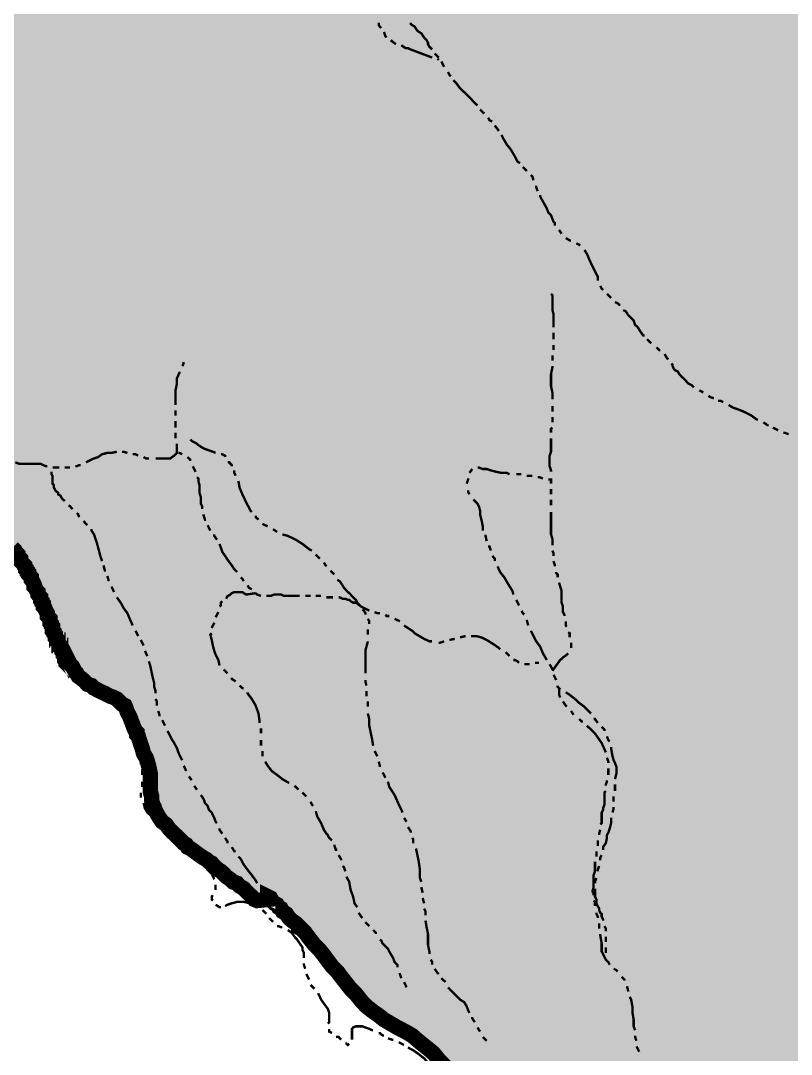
# Model space of a CAD drawing. Header units: millimetres. Extents: x 10 to 1080, y 12 to 847.
# Drawn here: x 577.5 to 626.3, y 143 to 208.5 of the extents above; entities that cross this region are included whole.
import ezdxf

# ---------------------------------------------------------------- set-up
doc = ezdxf.new("R2010")
doc.units = ezdxf.units.MM

msp = doc.modelspace()

# ---------------------------------------------------------------- hatches: boundary and pattern name
at = {"layer": 'H', "linetype": 'CONTINUOUS'}
msp.add_hatch(color=256, dxfattribs=at).paths.add_polyline_path([(802.375, 724.076), (804.333, 708.572), (819.82, 705.362), (834.637, 704.674), (846.243, 705.362), (859.861, 713.74), (871.467, 723.388), (876.635, 727.287), (891.452, 733.125), (894.662, 722.806), (899.231, 711.2), (902.458, 678.268), (906.939, 654.985), (912.777, 635.6), (903.041, 631.79), (870.797, 623.394), (843.703, 613.075), (834.037, 605.614), (852.17, 570.142), (848.607, 566.244), (849.207, 566.244), (834.637, 551.692), (840.475, 538.815), (802.711, 488.438), (802.217, 489.126), (800.435, 493.007), (798.83, 497.082), (795.355, 502.25), (792.215, 505.213), (789.005, 508.088), (786.289, 511.722), (784.437, 515.532), (783.078, 519.677), (782.391, 521.723), (780.874, 525.78), (778.334, 530.348), (775.794, 533.735), (773.007, 536.875), (769.955, 539.75), (766.727, 542.378), (763.27, 544.83), (759.707, 547.123), (755.985, 549.24), (754.115, 550.333), (752.263, 551.356), (750.305, 552.45), (748.365, 553.473), (746.407, 554.478), (744.467, 555.502), (742.615, 556.507), (740.657, 557.618), (739.652, 558.13), (732.525, 556.436), (732.79, 544.583), (726.264, 530.86), (723.142, 524.334), (722.207, 519.765), (722.877, 514.015), (725.593, 511.052), (734.219, 509.182), (736.177, 508.935), (733.302, 494.965), (732.278, 489.126), (728.98, 480.236), (737.605, 465.243), (747.518, 446.193), (733.548, 450.338), (730.409, 438.062), (720.76, 407.158), (717.885, 398.268), (714.745, 388.108), (713.475, 387.174), (712.047, 376.096), (715.945, 344.77), (716.615, 324.026), (716.439, 318.682), (723.388, 318.435), (731.608, 319.705), (737.358, 321.557), (743.373, 323.25), (749.635, 324.273), (754.962, 326.39), (761.488, 331.47), (750.641, 308.786), (742.95, 291.677), (741.257, 289.313), (754.715, 277.195), (760.801, 272.292), (760.73, 272.115), (769.444, 264.583), (777.487, 249.678), (794.597, 237.155), (804.333, 230.293), (811.777, 224.032), (798.054, 219.957), (781.473, 215.988), (770.043, 212.602), (757.502, 208.033), (746.072, 201.172), (734.06, 195.404), (725.082, 194.91), (725.258, 194.134), (725.593, 192.105), (725.752, 188.048), (725.17, 184.062), (724.905, 183.392), (714.587, 181.698), (699.17, 173.743), (696.295, 178.312), (682.078, 173.143), (680.879, 176.53), (652.868, 161.713), (660.647, 138.007), (660.4, 137.83), (656.749, 135.467), (653.203, 133.103), (649.552, 130.722), (645.918, 128.358), (642.285, 125.977), (638.634, 123.702), (635, 121.32), (631.349, 118.957), (627.803, 116.664), (624.152, 114.3), (620.942, 115.394), (619.584, 117.51), (618.402, 119.556), (617.22, 121.744), (616.038, 123.702), (614.68, 125.977), (613.569, 128.27), (612.299, 130.475), (610.958, 132.415), (609.424, 134.197), (608.154, 136.066), (606.795, 138.254), (605.367, 140.035), (603.673, 143.087), (601.892, 144.445), (599.863, 145.715), (598.17, 147.496), (596.724, 149.26), (595.118, 151.042), (593.513, 152.647), (591.22, 153.846), (589.439, 155.187), (587.675, 156.545), (586.052, 158.415), (585.717, 160.778), (585.047, 162.895), (584.112, 165.1), (582.172, 166.194), (580.549, 167.887), (579.543, 169.845), (578.785, 171.962), (577.762, 173.902), (576.668, 175.772), (575.398, 177.553), (573.775, 178.982), (571.659, 182.457), (568.784, 186.778), (566.932, 189.988), (565.82, 194.486), (564.462, 203.87), (563.704, 208.527), (563.88, 211.332), (563.704, 215.477), (563.457, 217.77), (563.28, 220.133), (563.368, 222.426), (563.28, 224.614), (562.857, 227.418), (561.675, 229.694), (560.828, 232.586), (561.428, 234.774), (561.852, 237.825), (561.922, 240.206), (561.587, 242.658), (561.763, 245.286), (562.01, 247.65), (561.852, 250.278), (561.164, 254.423), (561.922, 257.052), (562.522, 259.256), (562.275, 261.532), (561.499, 263.56), (560.405, 265.518), (559.805, 267.882), (559.223, 270.175), (557.953, 273.297), (556.26, 274.92), (554.814, 277.53), (554.39, 280), (553.72, 282.363), (552.962, 284.656), (551.85, 286.508), (550.668, 288.713), (549.222, 291.165), (547.194, 292.947), (545.412, 294.552), (543.56, 296.422), (543.719, 298.697), (542.537, 300.655), (540.42, 302.348), (538.057, 304.976), (535.34, 306.405), (532.553, 307.763), (530.26, 309.545), (528.232, 310.903), (526.874, 312.755), (526.45, 314.872), (524.51, 315.807), (522.305, 316.054), (518.248, 316.565), (515.779, 316.9), (513.592, 317.324), (511.387, 317.923), (508.935, 318.17), (507.153, 316.988), (506.465, 314.96), (505.037, 313.267), (503.255, 311.997), (501.897, 310.303), (500.292, 308.698), (498.422, 307.587), (496.658, 306.07), (495.212, 304.377), (494.453, 302.348), (493.942, 299.896), (493.607, 297.603), (493.942, 295.24), (494.453, 293.123), (495.212, 290.83), (495.723, 288.625), (494.03, 286.508), (493.342, 284.304), (491.649, 281.693), (489.462, 280.846), (485.14, 280.423), (481.577, 280.582), (479.637, 281.852), (478.102, 283.457), (476.673, 285.08), (475.068, 286.773), (472.863, 287.267), (470.658, 286.685), (468.965, 285.238), (467.184, 283.88), (465.067, 282.875), (463.462, 281.34), (464.732, 279.488), (466.602, 278.306), (468.63, 277.372), (469.724, 275.502), (468.877, 273.385), (467.095, 272.027), (463.973, 269.663), (462.104, 268.058), (460.075, 266.876), (457.958, 266.1), (455.665, 265.606), (452.702, 266.277), (450.674, 267.212), (448.469, 267.635), (444.835, 268.482), (442.718, 268.993), (440.514, 268.393), (436.792, 268.217), (434.763, 268.905), (432.805, 269.998), (431.465, 271.78), (432.647, 273.72), (433.405, 275.925), (433.317, 278.218), (432.805, 280.335), (432.894, 282.963), (431.959, 285.327), (428.925, 284.568), (426.72, 283.88), (424.603, 283.457), (421.375, 283.968), (419.188, 284.392), (417.072, 284.903), (415.025, 285.926), (412.838, 286.685), (410.792, 287.62), (409.698, 289.56), (409.875, 291.765), (410.298, 293.97), (410.298, 296.157), (409.61, 298.203), (408.252, 300.143), (406.4, 301.66), (404.53, 303.107), (402.837, 304.712), (400.897, 305.823), (399.715, 307.675), (400.297, 309.792), (399.962, 311.997), (397.845, 313.355), (395.905, 314.537), (394.547, 316.318), (393.1, 318.1), (391.672, 319.793), (390.225, 321.398), (388.108, 322.668), (386.592, 324.185), (385.057, 325.878), (383.452, 327.325), (381.582, 328.595), (379.465, 329.265), (378.125, 331.047), (378.037, 333.252), (377.349, 335.368), (375.92, 336.973), (374.05, 338.332), (372.11, 339.425), (370.152, 340.536), (368.035, 341.383), (365.919, 341.965), (363.555, 341.63), (361.615, 340.607), (359.745, 338.914), (357.875, 337.82), (355.935, 336.797), (353.818, 335.703), (351.878, 334.522), (350.255, 332.652), (348.915, 330.8), (347.98, 328.754), (347.133, 326.637), (345.599, 325.032), (343.323, 324.785), (340.184, 324.785), (337.732, 325.367), (335.615, 324.185), (334.522, 322.333), (334.433, 320.128), (334.098, 317.923), (332.899, 315.807), (331.805, 313.866), (330.958, 311.75), (330.712, 309.545), (330.288, 307.252), (329.935, 304.976), (329.688, 302.683), (329.018, 300.39), (328.083, 298.203), (327.325, 296.157), (327.06, 293.97), (328.665, 292.347), (329.935, 290.583), (328.665, 288.802), (326.39, 287.955), (323.25, 287.778), (321.045, 288.29), (319.864, 290.23), (318.682, 292.276), (316.812, 293.705), (314.025, 294.975), (311.732, 295.487), (309.615, 295.91), (307.763, 297.092), (306.405, 299.05), (305.47, 300.99), (304.712, 303.107), (303.689, 305.135), (301.995, 306.405), (300.302, 307.852), (298.962, 309.545), (297.268, 307.94), (296.422, 305.894), (293.282, 304.2), (291.5, 305.558), (289.648, 306.828), (287.69, 307.852), (287.267, 309.968), (287.69, 312.173), (285.75, 313.09), (283.457, 313.602), (281.34, 314.202), (279.224, 315.295), (278.642, 317.5), (277.954, 319.617), (276.013, 321.222), (274.144, 319.793), (272.874, 317.923), (269.998, 319.193), (268.217, 320.64), (266.435, 321.98), (263.984, 324.45), (262.202, 325.72), (260.862, 327.484), (261.108, 329.688), (261.867, 331.893), (262.714, 334.01), (262.467, 337.644), (261.532, 339.602), (260.597, 341.718), (258.992, 343.323), (255.94, 345.352), (253.065, 346.71), (251.195, 347.892), (249.167, 348.827), (248.92, 351.032), (250.19, 352.884), (251.707, 354.842), (254.088, 354.93), (255.782, 356.358), (257.969, 356.623), (260.174, 357.117), (261.444, 359.234), (261.779, 361.527), (261.62, 363.732), (260.438, 365.584), (258.992, 367.277), (256.117, 367.63), (255.429, 369.746), (254.088, 371.44), (252.307, 372.957), (250.525, 374.227), (248.497, 374.826), (247.138, 376.767), (248.162, 378.707), (247.385, 381), (245.78, 382.517), (245.622, 384.81), (244.687, 386.75), (243.575, 388.796), (242.235, 390.56), (241.035, 392.43), (239.518, 394.212), (239.43, 396.416), (240.453, 398.533), (240.612, 401.144), (240.788, 403.86), (239.43, 405.888), (238.584, 408.005), (236.467, 409.452), (235.038, 411.304), (233.08, 412.838), (233.168, 415.202), (234.103, 417.318), (235.462, 419.276), (236.978, 421.04), (238.072, 422.998), (237.825, 425.274), (237.49, 427.902), (236.22, 429.683), (234.527, 431.377), (232.657, 433.246), (230.628, 434.587), (229.182, 436.28), (227.489, 437.815), (226.219, 439.667), (224.79, 441.537), (223.943, 443.742), (222.92, 445.77), (220.98, 447.216), (218.775, 448.557), (216.57, 449.827), (214.365, 450.25), (212.249, 450.427), (209.797, 450.515), (206.163, 450.427), (203.87, 451.026), (201.595, 450.338), (199.972, 448.31), (201.665, 446.705), (199.549, 444.588), (196.938, 445.347), (194.822, 445.435), (192.105, 444.923), (189.054, 445.012), (187.202, 443.406), (184.908, 442.472), (182.88, 441.113), (181.01, 439.596), (179.317, 438.15), (177.288, 437.056), (175.084, 436.457), (173.055, 435.522), (170.762, 434.675), (168.575, 434.852), (166.793, 436.545), (165.947, 438.82), (165.259, 440.937), (163.142, 442.048), (160.955, 442.56), (158.574, 442.383), (156.369, 441.713), (154.005, 440.778), (151.377, 440.267), (148.59, 440.267), (146.385, 439.843), (145.45, 437.727), (145.115, 435.522), (142.663, 436.122), (142.152, 438.326), (140.458, 439.932), (138.43, 441.113), (136.472, 442.207), (134.285, 442.807), (131.745, 442.048), (128.605, 441.537), (126.153, 441.872), (123.525, 441.784), (121.497, 442.983), (120.05, 444.588), (117.775, 445.012), (116.082, 446.528), (116.152, 448.822), (114.124, 450.938), (112.607, 453.214), (111.425, 454.995), (110.155, 456.777), (108.797, 458.47), (107.527, 460.252), (106.257, 461.945), (104.898, 463.726), (103.54, 465.42), (102.182, 467.113), (100.842, 468.806), (99.572, 470.57), (98.213, 472.264), (95.585, 475.738), (93.133, 479.213), (90.682, 482.776), (88.477, 486.41), (86.448, 490.132), (84.578, 494.03), (83.062, 498.016), (81.527, 502.92), (80.433, 507.065), (79.498, 511.298), (78.74, 515.532), (78.228, 519.853), (77.805, 524.175), (77.558, 528.496), (77.47, 532.8), (77.558, 534.917), (77.558, 537.122), (77.717, 539.238), (77.893, 541.443), (78.052, 543.56), (78.317, 545.765), (78.564, 547.882), (79.252, 552.115), (80.098, 556.348), (81.192, 560.582), (82.374, 564.727), (84.402, 570.054), (86.448, 573.793), (87.63, 575.645), (117.687, 575.645), (138.007, 572.435), (144.445, 544.23), (141.905, 543.225), (154.764, 537.88), (160.443, 536.028), (171.185, 535.693), (189.318, 535.34), (206.834, 533.912), (226.06, 527.897), (227.842, 532.888), (253.912, 548.552), (259.239, 550.333), (265.677, 550.668), (269.575, 552.115), (277.019, 556.772), (283.122, 559.223), (290.989, 559.982), (306.317, 558.553), (306.652, 558.288), (307.005, 558.624), (310.885, 558.888), (317.659, 563.122), (325.543, 568.113), (333.745, 573.528), (338.825, 576.827), (341.365, 576.756), (344.928, 576.068), (348.492, 574.71), (351.949, 572.858), (355.759, 569.718), (358.228, 566.173), (359.234, 564.303), (360.257, 562.363), (362.462, 558.8), (365.425, 555.925), (369.993, 554.32), (376.255, 554.478), (378.46, 554.902), (380.577, 555.325), (382.782, 555.748), (384.898, 556.013), (387.773, 556.436), (392.007, 557.107), (396.064, 558.042), (400.138, 559.135), (404.107, 560.405), (408.005, 561.852), (411.903, 563.457), (415.713, 565.238), (419.435, 567.09), (423.069, 569.048), (424.18, 569.63), (421.128, 576.333), (406.224, 573.952), (411.057, 595.383), (409.452, 607.06), (401.408, 603.85), (401.832, 611.893), (404.618, 612.74), (404.195, 626.022), (394.882, 630.432), (373.539, 618.737), (369.482, 635.67), (377.19, 651.845), (407.405, 673.276), (407.829, 671.23), (482.177, 704.003), (500.715, 623.323), (501.227, 623.57), (505.372, 625.863), (509.182, 627.892), (512.992, 630.008), (516.802, 632.037), (520.612, 634.065), (522.552, 635.088), (524.422, 636.094), (526.362, 637.117), (528.232, 638.14), (530.172, 639.233), (532.042, 640.256), (534.335, 641.438), (544.495, 629.585), (550.422, 631.613), (546.523, 639.568), (541.532, 645.336), (541.602, 645.407), (545.412, 647.453), (549.222, 649.57), (553.032, 651.598), (556.772, 653.627), (560.582, 655.743), (564.392, 657.772), (568.202, 659.888), (572.012, 661.917), (575.733, 664.034), (579.543, 666.15), (583.353, 668.196), (587.163, 670.313), (590.885, 672.342), (596.724, 674.458), (601.133, 674.458), (603.338, 674.458), (605.455, 674.37), (607.642, 674.194), (609.847, 674.123), (611.964, 674.035), (614.168, 673.858), (616.373, 673.7), (618.49, 673.612), (620.695, 673.435), (622.882, 673.347), (624.999, 673.276), (629.32, 673.188), (633.642, 673.276), (637.875, 673.523), (642.108, 673.947), (646.254, 674.617), (650.399, 675.728), (653.627, 676.734), (657.684, 678.18), (661.67, 679.873), (665.568, 681.743), (669.378, 683.772), (673.1, 685.976), (676.734, 688.252), (680.297, 690.704), (683.683, 693.42), (687.07, 696.136), (690.192, 699.1), (693.332, 702.063), (696.207, 705.273), (699.082, 708.572), (701.71, 711.958), (705.785, 710.53), (709.842, 708.995), (713.74, 707.214), (717.638, 705.362), (721.448, 703.333), (723.988, 701.798), (729.403, 707.302), (742.35, 719.578), (751.999, 718.908), (767.503, 733.725), (785.618, 751.84), (797.207, 740.234), (802.375, 724.076), (802.375, 724.076)])

# ---------------------------------------------------------------- linework, layer by layer
at = {"layer": 'P'}
for points, const_width in [([(600.357, 208.033), (600.198, 208.209), (600.198, 208.368)], 0.151), ([(603.585, 206.675), (603.409, 206.851), (603.321, 207.01), (603.321, 207.098), (603.232, 207.275), (603.074, 207.433), (602.897, 207.698), (602.65, 207.857), (602.474, 208.121), (602.227, 208.28), (602.227, 208.368)], 0.151), ([(600.692, 207.433), (600.622, 207.522), (600.534, 207.786)], 0.151), ([(601.292, 207.01), (601.045, 207.186), (600.957, 207.275)], 0.151), ([(603.585, 206.163), (602.227, 206.675), (602.051, 206.763), (601.892, 206.763), (601.627, 206.939), (601.627, 206.939)], 0.151), ([(604.008, 206.163), (603.92, 206.252), (603.832, 206.34), (603.744, 206.428)], 0.151), ([(604.008, 206.005), (603.92, 206.093)], 0.151), ([(604.344, 205.581), (604.255, 205.74), (604.167, 205.916)], 0.151), ([(604.767, 204.982), (604.679, 205.07), (604.591, 205.246)], 0.151), ([(606.46, 203.129), (606.284, 203.288), (606.037, 203.553), (605.702, 203.888), (605.349, 204.223), (605.102, 204.558), (604.926, 204.735)], 0.151), ([(606.884, 202.618), (606.619, 202.865)], 0.151), ([(607.395, 202.106), (607.219, 202.195), (607.131, 202.353)], 0.151), ([(607.818, 201.507), (607.554, 201.859)], 0.151), ([(609.159, 199.478), (609, 199.566), (608.824, 199.902), (608.577, 200.325), (608.312, 200.66), (608.065, 201.083), (607.977, 201.26)], 0.151), ([(609.582, 198.967), (609.512, 199.055), (609.335, 199.231)], 0.151), ([(610.006, 198.385), (609.935, 198.632), (609.847, 198.72)], 0.151), ([(610.27, 197.697), (610.182, 197.961), (610.182, 198.049)], 0.151), ([(611.364, 195.509), (611.364, 195.668), (611.276, 195.756), (611.117, 196.18), (610.941, 196.356), (610.852, 196.603), (610.429, 197.362), (610.429, 197.45)], 0.151), ([(611.787, 194.998), (611.628, 195.245)], 0.151), ([(612.387, 194.575), (612.299, 194.575), (612.052, 194.733), (612.052, 194.733)], 0.151), ([(612.969, 194.239), (612.898, 194.31), (612.722, 194.398)], 0.151), ([(614.08, 192.035), (614.08, 192.282), (613.904, 192.617), (613.569, 193.305), (613.392, 193.728), (613.234, 193.975)], 0.151), ([(611.117, 191.523), (611.117, 191.523)], 0.151), ([(611.117, 191.188), (611.205, 191.1), (611.205, 190.923), (611.205, 190.853), (611.205, 190.588), (611.205, 190.341), (611.205, 190.165), (611.276, 189.918), (611.276, 189.742), (611.276, 189.495), (611.276, 189.318), (611.276, 189.071), (611.276, 189.071)], 0.151), ([(614.415, 191.435), (614.327, 191.523), (614.239, 191.699)], 0.151), ([(614.927, 190.923), (614.662, 191.188)], 0.151), ([(615.509, 190.5), (615.438, 190.5), (615.35, 190.588), (615.174, 190.676)], 0.151), ([(617.044, 188.56), (616.955, 188.56), (616.779, 188.807), (616.62, 189.071), (616.444, 189.23), (616.356, 189.495), (616.197, 189.653), (616.021, 189.83), (615.862, 190.077), (615.685, 190.165)], 0.151), ([(611.276, 188.736), (611.276, 188.648), (611.276, 188.472), (611.276, 188.313)], 0.151), ([(611.276, 187.96), (611.276, 187.713), (611.276, 187.625)], 0.151), ([(617.467, 188.048), (617.291, 188.225), (617.202, 188.313)], 0.151), ([(611.205, 187.29), (611.205, 186.955)], 0.151), ([(618.049, 187.625), (617.978, 187.625), (617.802, 187.801)], 0.151), ([(618.561, 187.043), (618.472, 187.113), (618.314, 187.378)], 0.151), ([(587.834, 186.866), (587.834, 186.778), (587.745, 186.619)], 0.151), ([(611.205, 186.619), (611.205, 186.531), (611.117, 186.108), (611.117, 185.685), (611.117, 185.349), (611.205, 184.926), (611.205, 184.573), (611.205, 184.503)], 0.151), ([(620.166, 185.261), (620.095, 185.349), (620.007, 185.42), (619.831, 185.508), (619.742, 185.596), (619.584, 185.773), (619.407, 185.932), (619.248, 186.108), (619.16, 186.267), (618.984, 186.355), (618.896, 186.443), (618.825, 186.619), (618.825, 186.69), (618.737, 186.778)], 0.151), ([(587.569, 186.267), (587.569, 186.196), (587.41, 185.843), (587.41, 185.508), (587.322, 185.085), (587.322, 184.662), (587.322, 184.15), (587.322, 184.15)], 0.151), ([(620.765, 184.926), (620.677, 184.997), (620.518, 185.085)], 0.151), ([(621.436, 184.573), (621.189, 184.662), (621.101, 184.75)], 0.151), ([(611.205, 184.079), (611.205, 183.903), (611.205, 183.727)], 0.151), ([(622.035, 184.326), (621.859, 184.415), (621.7, 184.415)], 0.151), ([(624.24, 183.233), (624.152, 183.233), (623.817, 183.48), (623.482, 183.656), (623.129, 183.815), (622.635, 183.991), (622.371, 184.15)], 0.151), ([(587.322, 183.815), (587.322, 183.727), (587.322, 183.48)], 0.151), ([(611.205, 183.392), (611.205, 183.145), (611.205, 183.056)], 0.151), ([(587.322, 183.145), (587.322, 182.968), (587.322, 182.721)], 0.151), ([(611.205, 182.721), (611.117, 182.633), (611.117, 182.457), (611.117, 182.386)], 0.151), ([(624.911, 182.88), (624.822, 182.88), (624.575, 183.056)], 0.151), ([(625.51, 182.545), (625.175, 182.721)], 0.151), ([(587.322, 182.386), (587.322, 182.21), (587.322, 182.033)], 0.151), ([(611.117, 182.033), (611.117, 181.786), (611.117, 181.451), (611.117, 181.187), (611.029, 180.94), (611.029, 180.693), (611.029, 180.428), (611.029, 180.269), (611.117, 180.005), (611.117, 179.917)], 0.151), ([(626.181, 182.298), (625.934, 182.386), (625.845, 182.386)], 0.151), ([(587.41, 181.698), (587.41, 181.539), (587.41, 181.275), (587.41, 181.116), (587.234, 180.94), (586.987, 180.763), (586.564, 180.763), (586.14, 180.763), (586.052, 180.763)], 0.151), ([(589.862, 181.116), (589.686, 181.187), (589.439, 181.275), (589.192, 181.363), (589.015, 181.451), (588.768, 181.61), (588.68, 181.698), (588.504, 181.786), (588.345, 181.875), (588.257, 181.963)], 0.151), ([(583.6, 181.187), (583.265, 181.116), (583.001, 181.116), (582.665, 181.028), (582.418, 180.852), (582.154, 180.763), (581.995, 180.693), (581.819, 180.605), (581.642, 180.516)], 0.151), ([(584.271, 181.116), (584.024, 181.187), (583.935, 181.187)], 0.151), ([(584.958, 180.94), (584.782, 181.028), (584.606, 181.028)], 0.151), ([(585.629, 180.763), (585.452, 180.763), (585.294, 180.852)], 0.151), ([(587.745, 181.028), (587.569, 181.116), (587.498, 181.116)], 0.151), ([(588.257, 180.605), (588.257, 180.693), (588.169, 180.763), (588.081, 180.852)], 0.151), ([(590.462, 180.852), (590.462, 180.94), (590.285, 181.028), (590.197, 181.028)], 0.151), ([(579.191, 180.269), (579.102, 180.269), (578.944, 180.34), (578.767, 180.428), (578.679, 180.428), (578.52, 180.428), (578.432, 180.428), (578.185, 180.428), (578.009, 180.428), (577.674, 180.428), (577.409, 180.428), (577.162, 180.516), (577.162, 180.516)], 0.151), ([(579.949, 180.181), (579.79, 180.181), (579.526, 180.181)], 0.151), ([(580.637, 180.181), (580.372, 180.181), (580.302, 180.181)], 0.151), ([(581.307, 180.34), (581.219, 180.34), (581.06, 180.269), (580.972, 180.269)], 0.151), ([(588.592, 179.917), (588.504, 180.093), (588.416, 180.269), (588.416, 180.269)], 0.151), ([(590.885, 180.269), (590.885, 180.34), (590.709, 180.516), (590.709, 180.605)], 0.151), ([(606.125, 180.093), (605.949, 179.846), (605.949, 179.846)], 0.151), ([(608.489, 179.758), (608.312, 179.846), (607.977, 179.846), (607.642, 179.917), (607.307, 180.005), (607.042, 180.093), (606.795, 180.093), (606.548, 180.181), (606.46, 180.181)], 0.151), ([(580.302, 178.065), (580.125, 178.223), (580.037, 178.4), (579.878, 178.488), (579.878, 178.576), (579.702, 178.735), (579.614, 178.911), (579.614, 179.07), (579.526, 179.158), (579.526, 179.335), (579.526, 179.493), (579.526, 179.67), (579.455, 179.758), (579.455, 179.917), (579.455, 179.917)], 0.151), ([(589.015, 177.553), (589.015, 177.729), (588.927, 177.888), (588.927, 177.976), (588.927, 178.153), (588.927, 178.312), (588.839, 178.576), (588.839, 178.823), (588.839, 179.07), (588.768, 179.335), (588.768, 179.493), (588.68, 179.582)], 0.151), ([(591.132, 179.67), (591.044, 179.846), (591.044, 180.005)], 0.151), ([(605.861, 179.493), (605.861, 179.423), (605.772, 179.158), (605.772, 179.158)], 0.151), ([(609.247, 179.758), (608.912, 179.758)], 0.151), ([(609.935, 179.67), (609.847, 179.67), (609.582, 179.67)], 0.151), ([(610.605, 179.493), (610.358, 179.582), (610.27, 179.582)], 0.151), ([(611.117, 179.423), (610.941, 179.423)], 0.151), ([(611.117, 179.493), (611.117, 179.423), (611.117, 179.335), (611.117, 179.158)], 0.151), ([(592.155, 177.377), (592.067, 177.465), (591.802, 177.976), (591.555, 178.488), (591.379, 178.911), (591.308, 179.335), (591.308, 179.335)], 0.151), ([(605.861, 178.735), (605.861, 178.647), (605.949, 178.488)], 0.151), ([(611.117, 178.823), (611.117, 178.576), (611.117, 178.488)], 0.151), ([(606.196, 178.153), (606.284, 178.065), (606.372, 177.976), (606.46, 177.888), (606.548, 177.729), (606.619, 177.465), (606.619, 177.218), (606.707, 176.883), (606.795, 176.459), (606.795, 176.195)], 0.151), ([(611.117, 178.153), (611.117, 177.888), (611.117, 177.8)], 0.151), ([(580.796, 177.553), (580.637, 177.729), (580.549, 177.8)], 0.151), ([(581.219, 177.042), (581.148, 177.218), (581.06, 177.306)], 0.151), ([(581.731, 176.53), (581.572, 176.706), (581.484, 176.795)], 0.151), ([(589.262, 176.883), (589.192, 176.883), (589.104, 177.13), (589.104, 177.218)], 0.151), ([(592.578, 176.883), (592.402, 177.042), (592.402, 177.13)], 0.151), ([(611.117, 177.377), (611.117, 177.13), (611.117, 176.706), (611.117, 176.371), (611.117, 175.948), (611.205, 175.683), (611.205, 175.348), (611.205, 175.26)], 0.151), ([(582.665, 174.255), (582.577, 174.502), (582.489, 174.837), (582.418, 175.101), (582.33, 175.436), (582.242, 175.683), (582.154, 175.948), (581.995, 176.195), (581.995, 176.283)], 0.151), ([(589.527, 176.195), (589.439, 176.371), (589.351, 176.53)], 0.151), ([(593.161, 176.459), (592.825, 176.618), (592.825, 176.618)], 0.151), ([(593.76, 176.107), (593.496, 176.283)], 0.151), ([(604.432, 142.24), (604.008, 142.663), (603.656, 143.087), (603.232, 143.439), (602.809, 143.775), (602.315, 144.198), (601.892, 144.445), (601.38, 144.709), (600.957, 144.956), (600.534, 145.203), (600.198, 145.468), (599.846, 145.715), (599.422, 146.05), (599.087, 146.403), (598.752, 146.826), (598.417, 147.161), (598.152, 147.496), (597.817, 147.92), (597.57, 148.255), (597.235, 148.59), (596.971, 148.943), (596.724, 149.278), (596.459, 149.613), (596.124, 149.948), (595.789, 150.372), (595.542, 150.707), (595.277, 150.971), (595.118, 151.059), (595.118, 151.13), (595.03, 151.218), (594.942, 151.306), (594.695, 151.483), (594.519, 151.642), (594.342, 151.906), (594.095, 152.065), (594.007, 152.241), (593.848, 152.329), (593.76, 152.488), (593.584, 152.576), (593.496, 152.665), (593.425, 152.753), (593.337, 152.912), (593.161, 153), (593.161, 152.823), (592.49, 152.753), (592.314, 152.823), (592.155, 153), (591.891, 153.247), (591.644, 153.511), (591.379, 153.67), (591.22, 153.846), (590.956, 153.935), (590.797, 154.093), (590.532, 154.27), (590.374, 154.446), (590.197, 154.605), (590.038, 154.693), (589.686, 155.028), (589.615, 155.116), (589.439, 155.205), (589.262, 155.363), (589.104, 155.452), (588.839, 155.628), (588.504, 155.875), (588.257, 156.051), (588.081, 156.139), (587.992, 156.298), (587.834, 156.386), (587.657, 156.563), (587.41, 156.81), (587.322, 156.898), (587.146, 157.057), (586.899, 157.321), (586.722, 157.568), (586.475, 157.745), (586.299, 157.992), (586.052, 158.415), (585.964, 158.679), (585.876, 158.838), (585.805, 159.103), (585.805, 159.35), (585.717, 159.685), (585.717, 159.949), (585.717, 160.285), (585.717, 160.532), (585.717, 160.796), (585.629, 161.219), (585.541, 161.555), (585.452, 161.802), (585.294, 162.066), (585.205, 162.401), (585.117, 162.648), (585.029, 162.913), (584.958, 163.16), (584.87, 163.248), (584.87, 163.407), (584.782, 163.495), (584.694, 163.671), (584.606, 163.918), (584.535, 164.095), (584.447, 164.342), (584.359, 164.518), (584.271, 164.677), (584.182, 164.941), (584.112, 165.1), (583.935, 165.188), (583.759, 165.365), (583.6, 165.523), (583.424, 165.612), (583.177, 165.7), (583.001, 165.788), (582.842, 165.876), (582.665, 165.947), (582.489, 166.035), (582.33, 166.123), (582.154, 166.211), (581.995, 166.37), (581.731, 166.458), (581.572, 166.635), (581.395, 166.793), (581.148, 166.97), (581.06, 167.146), (580.972, 167.217), (580.884, 167.393), (580.796, 167.569), (580.725, 167.64), (580.637, 167.728), (580.549, 167.905), (580.461, 167.728), (580.372, 167.816), (580.372, 167.905), (580.302, 167.993), (580.302, 168.063), (580.302, 168.152), (580.302, 168.24), (580.214, 168.328), (580.214, 168.487), (580.125, 168.575), (580.125, 168.663), (580.037, 168.751), (580.037, 168.839), (580.037, 168.91), (579.949, 168.91), (579.949, 168.998), (579.878, 169.086), (579.878, 169.175), (579.878, 169.263), (579.79, 169.263), (579.79, 169.333), (579.702, 169.422), (579.702, 169.51), (579.702, 169.598), (579.614, 169.686), (579.614, 169.757), (579.526, 169.845), (579.526, 169.933), (579.526, 170.021), (579.526, 170.109), (579.455, 170.18), (579.455, 170.268), (579.367, 170.356), (579.367, 170.445), (579.367, 170.603), (579.279, 170.692), (579.191, 170.78), (579.191, 170.956), (579.102, 171.115), (579.032, 171.291), (578.944, 171.379), (578.944, 171.538), (578.855, 171.626), (578.855, 171.715), (578.767, 171.803), (578.767, 171.962), (578.679, 172.05), (578.608, 172.138), (578.608, 172.297), (578.52, 172.385), (578.432, 172.561), (578.344, 172.649), (578.344, 172.808), (578.256, 172.985), (578.185, 173.073), (578.185, 173.232), (578.097, 173.32), (578.009, 173.408), (578.009, 173.496), (577.921, 173.567), (577.921, 173.655), (577.832, 173.743), (577.832, 173.831), (577.762, 173.919), (577.762, 173.99), (577.674, 174.078), (577.585, 174.166), (577.497, 174.255), (577.497, 174.413), (577.409, 174.502), (577.338, 174.59), (577.338, 174.678), (577.25, 174.766), (577.162, 174.837), (577.074, 174.925), (577.074, 175.013), (576.986, 175.101)], 0.978), ([(589.95, 175.613), (589.774, 175.86), (589.774, 175.948)], 0.151), ([(595.965, 174.925), (595.789, 175.013), (595.365, 175.348), (594.942, 175.613), (594.431, 175.86), (594.095, 175.948)], 0.151), ([(606.884, 175.86), (606.972, 175.86), (607.042, 175.525)], 0.151), ([(577.674, 174.078), (577.585, 174.166), (577.497, 174.255), (577.497, 174.413), (577.409, 174.502), (577.338, 174.59), (577.338, 174.678), (577.25, 174.766), (577.162, 174.837), (577.074, 174.925), (577.074, 175.013)], 0.151), ([(591.22, 173.567), (591.044, 173.743), (590.885, 173.99), (590.621, 174.343), (590.462, 174.59), (590.285, 174.837), (590.197, 175.101), (590.109, 175.348)], 0.151), ([(607.131, 175.189), (607.219, 175.189), (607.307, 174.925)], 0.151), ([(611.205, 174.925), (611.276, 174.766), (611.276, 174.59)], 0.151), ([(596.459, 174.413), (596.212, 174.678), (596.212, 174.678)], 0.151), ([(596.882, 173.919), (596.724, 174.166)], 0.151), ([(607.395, 174.59), (607.554, 174.413), (607.554, 174.255)], 0.151), ([(611.276, 174.255), (611.364, 173.99), (611.364, 173.919)], 0.151), ([(578.767, 171.873), (578.767, 171.962), (578.679, 172.05), (578.608, 172.138), (578.608, 172.297), (578.52, 172.385), (578.432, 172.561), (578.344, 172.649), (578.344, 172.808), (578.256, 172.985), (578.185, 173.073), (578.185, 173.232), (578.097, 173.32), (578.009, 173.408), (578.009, 173.496), (577.921, 173.567), (577.921, 173.655), (577.832, 173.743), (577.832, 173.831), (577.832, 173.831)], 0.151), ([(582.912, 173.655), (582.842, 173.655), (582.754, 173.99)], 0.151), ([(597.394, 173.408), (597.147, 173.655)], 0.151), ([(607.73, 173.919), (607.889, 173.567), (608.154, 173.232), (608.401, 172.808), (608.665, 172.385), (608.736, 172.138)], 0.151), ([(611.452, 173.567), (611.452, 173.496), (611.54, 173.408), (611.54, 173.232)], 0.151), ([(583.089, 172.985), (583.001, 173.32)], 0.151), ([(591.644, 172.985), (591.555, 173.143), (591.467, 173.232)], 0.151), ([(598.999, 171.45), (598.928, 171.538), (598.84, 171.626), (598.752, 171.803), (598.664, 171.873), (598.576, 171.962), (598.417, 172.138), (598.329, 172.226), (598.152, 172.385), (598.082, 172.473), (597.994, 172.561), (597.905, 172.72), (597.729, 172.985), (597.57, 173.073)], 0.151), ([(611.628, 172.896), (611.699, 172.649), (611.787, 172.385), (611.787, 172.226), (611.787, 171.962), (611.787, 171.803), (611.787, 171.626), (611.875, 171.379), (611.875, 171.027), (611.964, 170.868), (611.964, 170.78)], 0.151), ([(583.424, 172.297), (583.265, 172.649), (583.265, 172.649)], 0.151), ([(592.402, 172.226), (591.802, 172.138), (591.644, 172.226), (591.555, 172.297), (591.467, 172.297), (591.308, 172.297), (591.132, 172.297), (591.044, 172.297), (590.885, 172.226), (590.797, 172.138), (590.621, 172.05), (590.532, 171.873)], 0.151), ([(592.155, 172.473), (591.979, 172.561), (591.891, 172.72)], 0.151), ([(592.737, 172.05), (592.49, 172.138), (592.402, 172.226), (592.402, 172.226)], 0.151), ([(579.279, 170.603), (579.279, 170.692), (579.191, 170.78), (579.191, 170.956), (579.102, 171.115), (579.032, 171.291), (578.944, 171.379), (578.944, 171.538), (578.855, 171.538)], 0.151), ([(584.606, 170.18), (584.447, 170.533), (584.271, 170.956), (584.024, 171.291), (583.847, 171.626), (583.6, 171.962), (583.6, 171.962)], 0.151), ([(590.285, 171.715), (590.197, 171.626), (590.197, 171.45), (590.109, 171.379)], 0.151), ([(595.189, 172.05), (594.942, 172.05), (594.766, 172.05), (594.519, 172.05), (594.184, 172.05), (594.007, 172.138), (593.919, 172.138), (593.584, 172.138), (593.337, 172.05), (593.072, 172.05)], 0.151), ([(595.877, 172.05), (595.789, 172.05), (595.612, 172.05), (595.542, 172.05)], 0.151), ([(596.547, 172.05), (596.388, 172.05), (596.212, 172.05)], 0.151), ([(597.306, 171.962), (597.147, 171.962), (597.059, 171.962), (596.882, 171.962)], 0.151), ([(599.599, 171.115), (599.087, 171.379), (598.752, 171.626), (598.576, 171.626), (598.417, 171.715), (598.329, 171.803), (598.241, 171.803), (598.082, 171.873), (597.905, 171.873), (597.729, 171.962), (597.658, 171.962)], 0.151), ([(608.912, 171.803), (609.088, 171.45)], 0.151), ([(590.038, 171.027), (589.95, 170.868), (589.862, 170.692)], 0.151), ([(599.352, 170.868), (599.352, 170.956), (599.264, 171.115), (599.175, 171.203)], 0.151), ([(600.269, 170.956), (600.11, 170.956), (599.934, 171.027)], 0.151), ([(600.869, 170.78), (600.692, 170.78), (600.622, 170.868)], 0.151), ([(609.247, 171.115), (609.335, 170.956), (609.424, 170.868)], 0.151), ([(580.214, 168.328), (580.214, 168.487), (580.125, 168.575), (580.125, 168.663), (580.037, 168.751), (580.037, 168.839), (580.037, 168.91), (579.949, 168.91), (579.949, 168.998), (579.878, 169.086), (579.878, 169.175), (579.878, 169.263), (579.79, 169.263), (579.79, 169.333), (579.702, 169.422), (579.702, 169.51), (579.702, 169.598), (579.614, 169.686), (579.614, 169.757), (579.526, 169.845), (579.526, 169.933), (579.526, 170.021), (579.526, 170.109), (579.455, 170.18), (579.455, 170.268)], 0.151), ([(589.774, 170.356), (589.686, 170.18), (589.615, 170.021)], 0.151), ([(599.599, 170.268), (599.599, 170.445), (599.511, 170.603), (599.511, 170.603)], 0.151), ([(601.539, 170.445), (601.204, 170.603)], 0.151), ([(609.582, 170.533), (609.671, 170.18), (609.671, 170.18)], 0.151), ([(612.052, 170.445), (612.052, 170.356), (612.052, 170.18), (612.122, 170.109)], 0.151), ([(584.958, 169.51), (584.87, 169.686), (584.782, 169.845)], 0.151), ([(589.615, 169.686), (589.527, 169.598), (589.615, 169.263), (589.686, 168.91), (589.774, 168.575), (589.862, 168.328), (590.038, 167.993), (590.109, 167.64)], 0.151), ([(599.511, 169.598), (599.511, 169.845), (599.511, 169.933)], 0.151), ([(603.585, 169.175), (603.409, 169.175), (603.074, 169.333), (602.474, 169.686), (602.315, 169.845), (601.804, 170.18)], 0.151), ([(609.847, 169.845), (610.006, 169.51), (610.182, 169.175), (610.429, 168.839), (610.605, 168.416), (610.852, 167.993), (610.852, 167.993)], 0.151), ([(612.211, 169.757), (612.299, 169.686), (612.299, 169.598), (612.299, 169.422)], 0.151), ([(585.294, 168.91), (585.117, 169.263)], 0.151), ([(599.352, 167.146), (599.352, 167.217), (599.352, 167.569), (599.352, 167.816), (599.352, 168.063), (599.352, 168.328), (599.352, 168.575), (599.422, 168.839), (599.511, 169.175)], 0.151), ([(604.344, 169.175), (604.079, 169.086), (604.008, 169.086)], 0.151), ([(605.014, 169.333), (604.679, 169.263)], 0.151), ([(605.702, 169.51), (605.349, 169.422)], 0.151), ([(607.889, 168.663), (607.818, 168.751), (607.466, 168.998), (607.042, 169.263), (606.707, 169.422), (606.372, 169.51), (606.037, 169.51), (606.037, 169.51)], 0.151), ([(612.387, 169.086), (612.387, 168.998), (612.387, 168.839), (612.387, 168.751)], 0.151), ([(585.541, 168.24), (585.452, 168.416), (585.382, 168.575)], 0.151), ([(608.489, 168.24), (608.242, 168.487)], 0.151), ([(612.211, 168.416), (612.122, 168.328), (611.875, 168.152), (611.787, 168.063), (611.699, 167.993), (611.205, 167.305)], 0.151), ([(580.884, 167.393), (580.796, 167.569), (580.725, 167.64), (580.637, 167.728), (580.549, 167.905), (580.461, 167.728), (580.372, 167.816), (580.372, 167.905), (580.302, 167.993), (580.302, 167.993)], 0.151), ([(580.725, 167.569), (580.725, 167.64), (580.637, 167.728), (580.549, 167.816)], 0.151), ([(586.052, 165.876), (586.052, 166.035), (585.964, 166.299), (585.964, 166.546), (585.876, 166.882), (585.805, 167.217), (585.717, 167.64), (585.629, 167.905)], 0.151), ([(609.088, 167.816), (609, 167.905), (608.824, 167.993), (608.736, 167.993)], 0.151), ([(609.759, 167.728), (609.582, 167.728), (609.424, 167.728), (609.424, 167.728)], 0.151), ([(610.358, 167.816), (610.094, 167.816)], 0.151), ([(611.029, 167.728), (611.117, 167.569), (611.205, 167.393)], 0.151), ([(580.461, 167.569), (580.461, 167.393), (580.549, 167.305), (580.549, 167.305)], 0.151), ([(580.796, 167.058), (580.884, 166.97), (581.06, 166.882), (581.148, 166.793)], 0.151), ([(582.577, 165.947), (582.489, 166.035), (582.33, 166.123), (582.154, 166.211), (581.995, 166.37), (581.731, 166.458), (581.572, 166.635), (581.395, 166.793), (581.148, 166.97), (581.06, 167.146), (580.972, 167.217), (580.972, 167.217)], 0.151), ([(582.842, 165.876), (582.665, 165.947), (582.489, 166.035), (582.33, 166.123), (582.154, 166.211), (581.995, 166.37), (581.731, 166.458), (581.572, 166.635), (581.395, 166.793), (581.148, 166.97), (581.06, 167.058)], 0.151), ([(590.374, 167.393), (590.621, 167.146)], 0.151), ([(611.276, 167.058), (611.364, 166.882), (611.452, 166.723)], 0.151), ([(581.395, 166.635), (581.572, 166.458), (581.731, 166.299), (581.907, 166.211), (582.066, 166.035), (582.242, 165.947), (582.418, 165.876), (582.665, 165.7), (582.912, 165.523), (583.089, 165.453), (583.089, 165.365)], 0.151), ([(590.885, 166.882), (590.885, 166.793), (591.132, 166.635)], 0.151), ([(591.379, 166.37), (591.555, 166.211), (591.644, 166.211)], 0.151), ([(599.422, 166.37), (599.352, 166.635), (599.352, 166.723)], 0.151), ([(611.54, 166.37), (611.54, 166.299), (611.628, 166.211), (611.699, 166.123), (611.699, 166.123)], 0.151), ([(583.265, 165.7), (583.177, 165.7), (583.001, 165.788), (582.912, 165.876)], 0.151), ([(584.024, 165.188), (583.935, 165.188), (583.759, 165.365), (583.6, 165.523), (583.424, 165.612), (583.177, 165.7), (583.177, 165.788)], 0.151), ([(591.891, 165.947), (591.891, 165.876), (592.155, 165.523), (592.402, 165.1), (592.578, 164.606), (592.649, 164.095), (592.649, 164.006)], 0.151), ([(599.422, 165.7), (599.422, 165.876), (599.422, 166.035)], 0.151), ([(611.628, 166.211), (611.628, 165.788), (611.699, 165.612)], 0.151), ([(612.052, 165.947), (612.299, 165.788), (612.634, 165.523), (612.898, 165.276), (613.234, 165.029), (613.569, 164.677), (613.657, 164.606)], 0.151), ([(583.424, 165.188), (583.424, 165.1), (583.6, 165.029), (583.688, 164.941)], 0.151), ([(583.847, 165.365), (583.759, 165.365), (583.6, 165.523), (583.6, 165.523)], 0.151), ([(584.271, 164.765), (584.182, 164.941), (584.112, 165.1)], 0.151), ([(586.14, 165.1), (586.14, 165.365), (586.052, 165.523)], 0.151), ([(599.511, 165.029), (599.511, 165.1), (599.511, 165.365)], 0.151), ([(611.875, 165.365), (612.052, 165.1), (612.122, 165.029)], 0.151), ([(583.847, 164.606), (583.935, 164.43), (584.024, 164.342)], 0.151), ([(585.029, 162.913), (584.958, 163.16), (584.87, 163.248), (584.87, 163.407), (584.782, 163.495), (584.694, 163.671), (584.606, 163.918), (584.535, 164.095), (584.447, 164.342), (584.359, 164.518), (584.271, 164.677), (584.182, 164.853)], 0.151), ([(585.205, 162.489), (585.117, 162.648), (585.029, 162.913), (584.958, 163.16), (584.87, 163.248), (584.87, 163.407), (584.782, 163.495), (584.694, 163.671), (584.606, 163.918), (584.535, 164.095), (584.447, 164.342), (584.359, 164.43)], 0.151), ([(586.299, 164.43), (586.299, 164.518), (586.228, 164.765), (586.228, 164.765)], 0.151), ([(599.846, 162.56), (599.775, 162.983), (599.687, 163.407), (599.599, 163.83), (599.599, 164.253), (599.511, 164.606)], 0.151), ([(612.387, 164.765), (612.546, 164.518)], 0.151), ([(584.182, 164.006), (584.359, 163.759), (584.359, 163.671)], 0.151), ([(586.652, 163.83), (586.475, 164.183)], 0.151), ([(592.737, 163.671), (592.737, 163.583), (592.737, 163.336)], 0.151), ([(612.898, 164.253), (613.057, 164.095), (613.145, 164.095)], 0.151), ([(613.392, 163.83), (613.657, 163.583), (613.904, 163.336), (614.327, 162.736), (614.592, 162.137)], 0.151), ([(613.816, 164.253), (613.904, 164.253), (614.08, 164.006)], 0.151), ([(614.327, 163.759), (614.504, 163.583), (614.504, 163.495)], 0.151), ([(584.535, 163.407), (584.535, 163.336), (584.694, 162.983), (584.782, 162.736), (584.87, 162.401), (584.958, 162.137), (585.029, 161.89), (585.117, 161.713), (585.117, 161.466), (585.117, 161.378)], 0.151), ([(587.745, 161.643), (587.657, 161.802), (587.498, 162.137), (587.41, 162.401), (587.234, 162.736), (587.075, 162.983), (586.899, 163.336), (586.811, 163.495)], 0.151), ([(614.662, 163.16), (614.751, 162.913), (614.839, 162.825)], 0.151), ([(585.452, 161.555), (585.452, 161.802), (585.294, 162.066), (585.205, 162.401), (585.117, 162.56)], 0.151), ([(592.737, 162.913), (592.737, 162.56), (592.737, 162.56)], 0.151), ([(614.927, 162.489), (614.927, 162.401), (615.015, 161.89), (615.086, 161.643), (615.174, 161.466), (615.262, 161.219), (615.262, 161.131), (615.262, 160.955), (615.262, 160.796), (615.174, 160.443)], 0.151), ([(585.452, 161.802), (585.294, 162.066), (585.294, 162.137)], 0.151), ([(592.825, 162.225), (592.825, 161.89)], 0.151), ([(600.11, 161.89), (600.022, 162.066), (599.934, 162.225)], 0.151), ([(614.662, 161.802), (614.751, 161.555), (614.751, 161.466), (614.751, 161.466)], 0.151), ([(585.205, 161.043), (585.205, 160.796), (585.205, 160.708)], 0.151), ([(585.629, 161.131), (585.629, 161.219), (585.541, 161.466)], 0.151), ([(585.805, 159.173), (585.805, 159.35), (585.717, 159.685), (585.717, 159.949), (585.717, 160.285), (585.717, 160.532), (585.717, 160.796), (585.629, 161.219), (585.541, 161.29)], 0.151), ([(587.992, 160.955), (587.922, 161.131), (587.834, 161.29)], 0.151), ([(593.002, 161.555), (593.161, 161.29), (593.425, 160.955), (593.76, 160.708), (594.095, 160.443), (594.519, 160.196), (594.519, 160.196)], 0.151), ([(600.269, 161.219), (600.269, 161.29), (600.198, 161.555)], 0.151), ([(614.751, 161.131), (614.751, 160.867), (614.751, 160.708)], 0.151), ([(585.717, 160.443), (585.717, 160.532), (585.717, 160.796), (585.717, 160.796)], 0.151), ([(588.345, 160.373), (588.169, 160.62), (588.169, 160.62)], 0.151), ([(600.622, 160.532), (600.445, 160.867), (600.445, 160.867)], 0.151), ([(585.205, 160.285), (585.205, 160.196), (585.205, 159.949)], 0.151), ([(586.299, 158.08), (586.052, 158.415), (585.964, 158.679), (585.876, 158.838), (585.805, 159.103), (585.805, 159.35), (585.717, 159.685), (585.717, 159.949), (585.717, 160.108)], 0.151), ([(588.68, 159.773), (588.504, 160.02), (588.504, 160.02)], 0.151), ([(594.854, 160.02), (594.942, 159.949), (595.118, 159.773)], 0.151), ([(601.715, 158.327), (601.468, 158.838), (601.204, 159.438), (600.869, 159.949), (600.781, 160.285)], 0.151), ([(614.662, 160.373), (614.662, 160.285), (614.592, 160.108), (614.592, 160.02)], 0.151), ([(615.174, 160.108), (615.174, 160.02), (615.174, 159.685)], 0.151), ([(585.117, 159.597), (585.117, 159.526), (585.117, 159.262)], 0.151), ([(589.95, 157.656), (589.862, 157.745), (589.774, 157.992), (589.686, 158.168), (589.615, 158.327), (589.439, 158.503), (589.351, 158.75), (589.192, 158.926), (589.104, 159.173), (588.927, 159.438), (588.927, 159.438)], 0.151), ([(595.365, 159.597), (595.612, 159.35), (595.612, 159.35)], 0.151), ([(614.592, 159.685), (614.504, 159.597), (614.504, 159.438), (614.504, 159.35), (614.504, 159.173), (614.504, 159.015), (614.504, 158.838), (614.415, 158.591), (614.415, 158.503), (614.327, 158.327), (614.327, 158.168), (614.327, 157.903), (614.327, 157.656), (614.239, 157.568)], 0.151), ([(615.086, 159.35), (615.086, 159.262), (615.086, 159.015)], 0.151), ([(585.294, 158.926), (585.382, 158.591), (585.541, 158.327), (585.805, 158.08), (585.964, 157.833), (586.228, 157.568), (586.475, 157.233), (586.564, 157.233)], 0.151), ([(586.387, 157.903), (586.299, 157.992), (586.052, 158.415), (585.964, 158.679), (585.876, 158.838)], 0.151), ([(595.877, 159.015), (595.965, 158.838), (596.036, 158.75)], 0.151), ([(615.086, 158.679), (615.086, 158.591), (615.015, 158.327)], 0.151), ([(586.722, 157.48), (586.722, 157.568), (586.475, 157.745), (586.475, 157.833)], 0.151), ([(596.212, 158.415), (596.3, 158.08), (596.547, 157.656), (596.724, 157.233), (596.882, 156.986), (596.971, 156.898), (597.059, 156.722), (597.235, 156.563)], 0.151), ([(601.962, 157.745), (601.804, 157.992)], 0.151), ([(614.927, 157.992), (614.927, 157.903), (614.927, 157.656), (614.839, 157.321), (614.751, 157.057), (614.662, 156.898), (614.662, 156.722), (614.592, 156.386), (614.415, 156.139), (614.415, 155.963)], 0.151), ([(588.169, 156.139), (588.081, 156.139), (587.992, 156.298), (587.834, 156.386), (587.657, 156.563), (587.41, 156.81), (587.322, 156.898), (587.146, 157.057), (586.899, 157.321), (586.722, 157.568), (586.652, 157.568)], 0.151), ([(587.146, 156.986), (587.146, 157.057), (586.987, 157.233)], 0.151), ([(590.285, 156.986), (590.109, 157.233), (590.109, 157.321)], 0.151), ([(602.227, 157.057), (602.227, 157.145), (602.051, 157.409)], 0.151), ([(614.239, 157.233), (614.168, 156.986), (614.168, 156.898)], 0.151), ([(586.722, 156.986), (586.811, 156.898), (586.987, 156.722)], 0.151), ([(587.234, 156.475), (587.322, 156.386), (587.498, 156.21)], 0.151), ([(587.657, 156.563), (587.41, 156.81)], 0.151), ([(590.621, 156.386), (590.621, 156.475), (590.462, 156.722), (590.462, 156.722)], 0.151), ([(602.386, 156.386), (602.386, 156.633), (602.315, 156.722)], 0.151), ([(614.08, 156.563), (614.08, 156.386), (614.08, 156.21), (614.08, 156.21)], 0.151), ([(587.745, 155.963), (587.834, 155.963), (587.922, 155.875), (587.992, 155.787)], 0.151), ([(589.686, 155.028), (589.615, 155.116), (589.439, 155.205), (589.262, 155.363), (589.104, 155.452), (588.839, 155.628), (588.504, 155.875), (588.257, 156.051), (588.081, 156.139), (587.992, 156.298), (587.922, 156.298)], 0.151), ([(589.262, 155.363), (589.104, 155.452), (588.839, 155.628), (588.504, 155.875), (588.416, 155.963)], 0.151), ([(591.132, 155.875), (591.044, 155.875), (590.885, 156.139)], 0.151), ([(597.394, 156.298), (597.394, 156.21), (597.482, 155.963), (597.57, 155.963)], 0.151), ([(602.897, 153.935), (602.809, 154.182), (602.809, 154.693), (602.738, 155.205), (602.65, 155.628), (602.562, 156.051)], 0.151), ([(613.992, 155.875), (613.992, 155.716), (613.992, 155.54)], 0.151), ([(588.345, 155.54), (588.592, 155.293), (588.927, 155.116), (589.192, 154.94), (589.351, 154.693), (589.615, 154.446), (589.774, 154.093)], 0.151), ([(592.49, 153.846), (592.402, 154.023), (592.155, 154.358), (591.891, 154.693), (591.644, 155.028), (591.467, 155.363), (591.308, 155.54)], 0.151), ([(597.658, 155.628), (597.817, 155.363), (597.817, 155.293)], 0.151), ([(613.904, 155.205), (613.904, 154.94), (613.904, 154.605), (613.816, 154.358), (613.816, 154.093), (613.816, 153.935), (613.816, 153.758), (613.816, 153.599), (613.745, 153.335), (613.816, 153.176), (613.816, 153.088)], 0.151), ([(614.327, 155.628), (614.239, 155.452), (614.239, 155.293)], 0.151), ([(591.22, 153.758), (591.22, 153.846), (590.956, 153.935), (590.797, 154.093), (590.532, 154.27), (590.374, 154.446), (590.197, 154.605), (590.038, 154.693), (589.686, 155.028), (589.615, 155.116)], 0.151), ([(590.197, 154.605), (590.038, 154.693), (589.95, 154.781)], 0.151), ([(597.905, 154.94), (597.994, 154.869), (598.082, 154.605)], 0.151), ([(614.168, 154.94), (614.08, 154.693), (614.08, 154.605)], 0.151), ([(590.709, 154.093), (590.532, 154.27), (590.462, 154.358)], 0.151), ([(591.308, 153.758), (591.22, 153.846), (591.044, 153.935)], 0.151), ([(598.152, 154.27), (598.329, 153.935), (598.417, 153.423), (598.576, 153), (598.664, 152.576), (598.84, 152.329)], 0.151), ([(613.992, 154.182), (613.904, 153.935), (613.904, 153.846)], 0.151), ([(589.862, 153.758), (589.862, 153.67), (589.862, 153.423)], 0.151), ([(592.314, 152.912), (592.155, 153), (591.891, 153.247), (591.644, 153.511), (591.467, 153.599)], 0.151), ([(593.072, 153.088), (593.161, 152.912), (593.161, 152.823), (592.49, 152.753), (592.314, 152.823), (592.155, 153), (591.891, 153.247), (591.644, 153.511), (591.644, 153.511)], 0.151), ([(592.914, 153.247), (592.914, 153.335), (592.737, 153.599)], 0.151), ([(602.985, 153.247), (602.897, 153.599)], 0.151), ([(613.904, 153.511), (613.904, 153.423), (613.904, 153.176), (613.904, 153), (613.992, 152.823), (613.992, 152.576), (614.08, 152.4), (614.168, 152.241), (614.168, 152.153), (614.239, 151.977), (614.327, 151.906), (614.327, 151.73), (614.415, 151.553), (614.415, 151.483)], 0.151), ([(589.686, 153.088), (589.615, 153), (589.615, 152.823), (589.686, 152.753)], 0.151), ([(590.462, 152.4), (590.621, 152.488), (590.885, 152.576), (591.22, 152.665), (591.644, 152.665), (592.067, 152.576), (592.402, 152.488), (592.49, 152.4)], 0.151), ([(594.184, 151.977), (594.095, 152.065), (594.007, 152.241), (593.848, 152.329), (593.76, 152.488), (593.584, 152.576), (593.496, 152.665), (593.425, 152.753), (593.337, 152.912), (593.161, 153), (593.161, 152.823), (592.649, 152.753)], 0.151), ([(593.161, 153), (593.072, 153.088)], 0.151), ([(593.672, 152.576), (593.584, 152.576), (593.496, 152.665), (593.425, 152.753)], 0.151), ([(603.074, 152.576), (602.985, 152.912)], 0.151), ([(613.816, 152.753), (613.904, 152.665), (613.904, 152.488), (613.904, 152.4)], 0.151), ([(589.862, 152.488), (590.109, 152.329), (590.197, 152.329)], 0.151), ([(592.825, 152.153), (592.914, 152.065), (593.072, 151.906)], 0.151), ([(594.184, 152.065), (594.095, 152.065), (594.007, 152.241), (593.919, 152.329)], 0.151), ([(598.928, 151.977), (599.087, 151.73), (599.175, 151.642)], 0.151), ([(603.162, 151.818), (603.162, 152.065), (603.074, 152.241)], 0.151), ([(613.992, 151.977), (613.992, 151.906), (614.08, 151.73), (614.08, 151.642)], 0.151), ([(593.249, 151.642), (593.425, 151.483), (593.496, 151.395)], 0.151), ([(594.695, 151.553), (594.519, 151.642), (594.431, 151.818)], 0.151), ([(595.189, 150.971), (595.118, 151.059), (595.118, 151.13), (595.03, 151.218), (594.942, 151.306), (594.695, 151.483), (594.519, 151.642), (594.431, 151.73)], 0.151), ([(596.3, 149.789), (596.124, 149.948), (595.789, 150.372), (595.542, 150.707), (595.277, 150.971), (595.118, 151.059), (595.03, 151.218), (594.942, 151.306)], 0.151), ([(599.352, 151.395), (599.422, 151.306), (599.599, 151.13)], 0.151), ([(603.409, 149.366), (603.409, 149.525), (603.321, 149.948), (603.321, 150.283), (603.321, 150.636), (603.232, 151.059), (603.162, 151.483)], 0.151), ([(614.168, 151.306), (614.168, 151.13), (614.168, 150.971)], 0.151), ([(593.76, 151.13), (593.848, 151.13), (594.007, 151.059), (594.095, 151.059)], 0.151), ([(594.431, 150.883), (594.695, 150.707), (594.854, 150.46), (595.03, 150.283), (595.189, 150.036), (595.365, 149.789), (595.365, 149.613), (595.454, 149.437), (595.454, 149.278), (595.454, 149.102)], 0.151), ([(596.812, 149.102), (596.724, 149.278), (596.459, 149.613), (596.124, 149.948), (595.789, 150.372), (595.542, 150.707), (595.454, 150.707)], 0.151), ([(599.846, 150.883), (600.022, 150.707), (600.022, 150.636)], 0.151), ([(614.239, 150.636), (614.239, 150.548), (614.327, 150.036), (614.327, 149.86), (614.327, 149.701), (614.327, 149.525), (614.415, 149.366), (614.504, 149.19), (614.592, 149.013), (614.751, 148.855), (614.839, 148.678)], 0.151), ([(614.504, 151.13), (614.592, 150.971), (614.592, 150.795), (614.592, 150.795)], 0.151), ([(600.269, 150.283), (600.357, 150.213), (600.445, 150.036), (600.622, 149.86), (600.781, 149.701), (600.869, 149.525), (600.957, 149.366), (601.116, 149.102), (601.204, 148.855), (601.38, 148.678), (601.38, 148.519)], 0.151), ([(614.592, 150.46), (614.592, 150.283), (614.592, 150.125)], 0.151), ([(596.812, 149.19), (596.724, 149.278), (596.547, 149.437)], 0.151), ([(614.592, 149.789), (614.592, 149.701), (614.592, 149.437), (614.592, 149.437)], 0.151), ([(595.454, 148.766), (595.454, 148.678), (595.542, 148.431), (595.542, 148.431)], 0.151), ([(597.235, 148.59), (596.971, 148.943), (596.971, 148.943)], 0.151), ([(597.729, 148.008), (597.57, 148.255), (597.235, 148.59), (597.059, 148.855)], 0.151), ([(603.585, 148.678), (603.585, 148.855), (603.497, 149.013)], 0.151), ([(614.592, 149.013), (614.592, 149.013)], 0.151), ([(595.612, 148.096), (595.701, 147.92), (595.789, 147.743)], 0.151), ([(597.658, 148.096), (597.57, 148.255), (597.394, 148.343)], 0.151), ([(601.539, 148.167), (601.539, 148.096), (601.627, 147.832)], 0.151), ([(604.008, 148.096), (603.92, 148.167), (603.744, 148.431)], 0.151), ([(615.086, 148.431), (615.262, 148.343), (615.35, 148.255)], 0.151), ([(595.877, 147.408), (595.965, 147.32), (596.124, 147.161)], 0.151), ([(599.264, 146.226), (599.087, 146.403), (598.752, 146.826), (598.417, 147.161), (598.152, 147.496), (597.905, 147.832)], 0.151), ([(599.352, 146.138), (599.087, 146.403), (598.752, 146.826), (598.417, 147.161), (598.152, 147.496), (597.905, 147.743)], 0.151), ([(601.804, 147.585), (601.892, 147.408), (601.962, 147.249), (601.962, 147.249)], 0.151), ([(604.432, 147.585), (604.167, 147.832)], 0.151), ([(615.597, 147.92), (615.774, 147.743), (615.774, 147.673)], 0.151), ([(615.932, 147.32), (616.021, 146.985)], 0.151), ([(596.3, 146.826), (596.388, 146.826), (596.547, 146.473), (596.724, 146.226), (596.971, 145.891), (597.059, 145.627), (597.059, 145.38), (597.059, 145.133), (597.059, 145.045), (596.971, 144.956)], 0.151), ([(605.949, 145.627), (605.861, 145.803), (605.772, 146.05), (605.614, 146.315), (605.349, 146.473), (605.102, 146.738), (604.767, 147.073), (604.591, 147.249)], 0.151), ([(616.109, 146.65), (616.197, 146.473), (616.285, 145.979), (616.285, 145.627), (616.356, 145.203), (616.356, 144.78), (616.444, 144.533)], 0.151), ([(599.775, 145.715), (599.511, 145.979)], 0.151), ([(600.445, 145.292), (600.198, 145.468), (599.846, 145.715), (599.599, 145.979)], 0.151), ([(600.357, 145.292), (600.198, 145.468), (600.11, 145.556)], 0.151), ([(606.284, 145.045), (606.125, 145.292), (606.125, 145.38)], 0.151), ([(598.505, 143.933), (598.505, 144.11), (598.505, 144.286), (598.505, 144.445), (598.505, 144.621), (598.576, 144.709), (598.752, 144.78), (598.84, 144.78), (598.999, 144.78), (599.175, 144.78), (599.352, 144.709), (599.599, 144.621), (599.775, 144.533), (599.846, 144.533)], 0.151), ([(600.957, 144.956), (600.692, 145.133)], 0.151), ([(602.562, 144.022), (602.315, 144.198), (601.892, 144.445), (601.38, 144.709), (600.957, 144.956), (600.692, 145.133)], 0.151), ([(602.985, 143.598), (602.809, 143.775), (602.315, 144.198), (601.892, 144.445), (601.38, 144.709), (601.292, 144.78)], 0.151), ([(606.619, 144.445), (606.46, 144.709)], 0.151), ([(597.059, 144.621), (597.059, 144.533), (597.059, 144.445), (597.235, 144.357)], 0.151), ([(597.482, 144.11), (597.658, 144.11), (597.817, 143.933)], 0.151), ([(600.198, 144.357), (600.269, 144.357), (600.445, 144.198), (600.534, 144.198)], 0.151), ([(600.781, 144.022), (601.045, 143.933), (601.116, 143.933)], 0.151), ([(607.042, 143.863), (606.884, 144.022), (606.795, 144.11)], 0.151), ([(616.444, 144.198), (616.444, 144.11), (616.532, 143.863)], 0.151), ([(598.082, 143.686), (598.152, 143.686), (598.241, 143.598), (598.329, 143.686)], 0.151), ([(601.468, 143.775), (601.804, 143.598)], 0.151), ([(602.051, 143.439), (602.386, 143.263), (602.738, 143.016), (603.074, 142.752), (603.656, 142.081)], 0.151), ([(603.585, 143.087), (603.232, 143.439), (602.809, 143.775)], 0.151), ([(616.532, 143.51), (616.708, 143.175)], 0.151), ([(603.585, 143.175), (603.321, 143.351)], 0.151)]:
    msp.add_lwpolyline(points, dxfattribs=dict(at, const_width=const_width))

doc.saveas('drawing.dxf')
